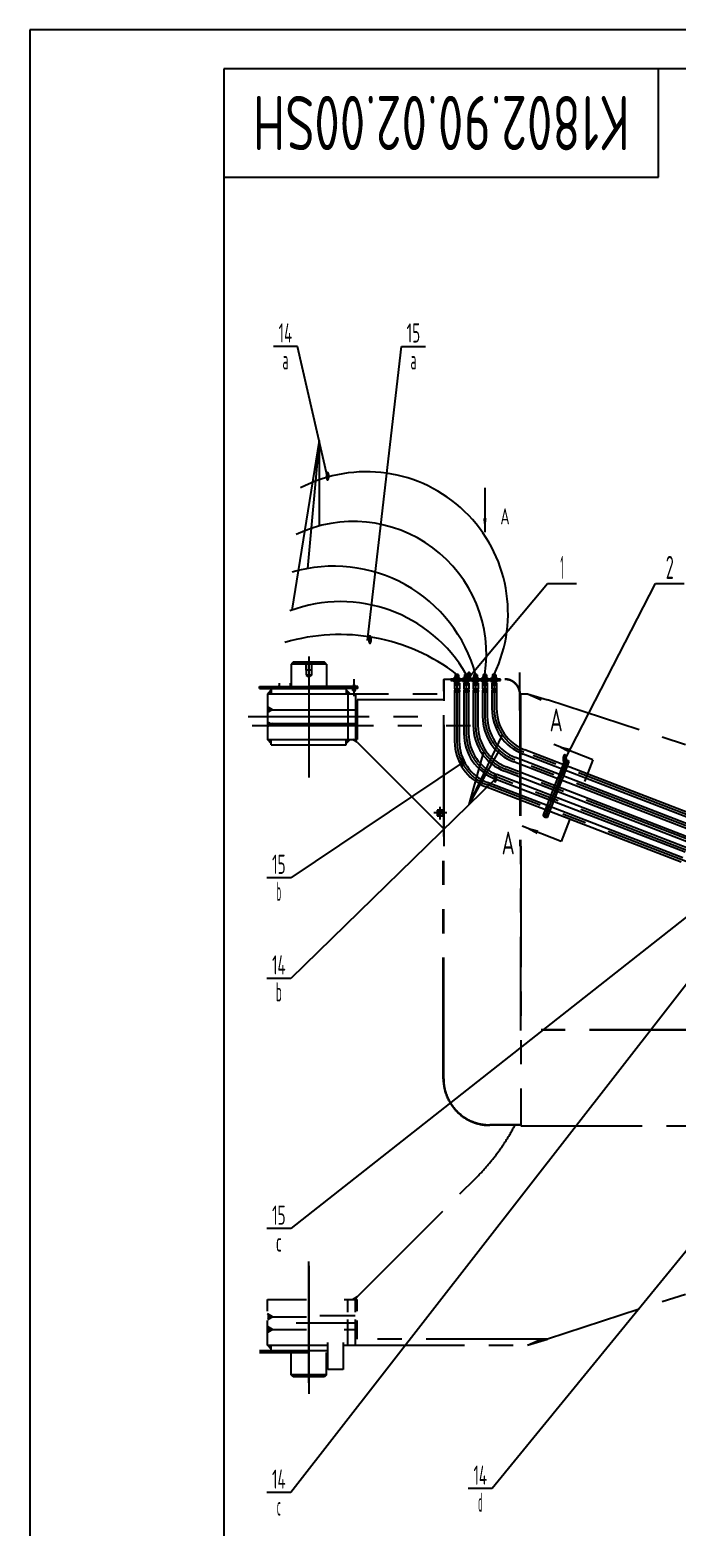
# Model space of a CAD drawing. Header units: millimetres. Extents: x 97 to 21097, y 66 to 14916.
# Drawn here: x 97 to 4265, y 5263 to 14916 of the extents above; entities that cross this region are included whole.
import ezdxf
from ezdxf.enums import TextEntityAlignment as Align

# ---------------------------------------------------------------- set-up
doc = ezdxf.new("R2010")
doc.units = ezdxf.units.MM
doc.header["$LTSCALE"] = 500
doc.header["$MEASUREMENT"] = 0
for name, pattern in [('F', [0.75, 0.5, -0.25]), ('G', [2, 1.25, -0.25, 0.25, -0.25]), ('K', [2.5, 1.25, -0.25, 0.25, -0.25, 0.25, -0.25])]:
    doc.linetypes.add(name, pattern=pattern)
for name, color, linetype in [('01', 7, 'Continuous'), ('02', 1, 'Continuous'), ('04', 2, 'F'), ('05', 4, 'G'), ('07', 6, 'K'), ('11', 3, 'Continuous')]:
    doc.layers.add(name, color=color, linetype=linetype)
doc.styles.get("Standard").update_dxf_attribs({"font": 'isocp', "width": 0.707, "bigfont": 'intecad.shx'})

# ---------------------------------------------------------------- blocks, each defined once
blk = doc.blocks.new('WRE')
at = {"layer": '01'}
for p, q in [((1858.9, 817.9), (1854.3, 809.9)), ((1854.3, 809.9), (1858.9, 801.9)), ((1863.1, 817.9), (1858.9, 817.9)), ((1858.9, 801.9), (1863.1, 801.9)), ((1863.1, 817.9), (1867.2, 817.9)), ((1867.2, 801.9), (1863.1, 801.9)), ((1867.2, 817.9), (1871.9, 809.9)), ((1871.9, 809.9), (1867.2, 801.9))]:
    blk.add_line(p, q, dxfattribs=at)
blk = doc.blocks.new('*U112')
at = {"layer": '01'}
for p, q in [((-6.4, 0), (-6.4, 8.8)), ((-6.4, 8.8), (0, 8.8)), ((0, 5), (-6.4, 5)), ((-6.4, 0), (-6.4, -8.8)), ((0, 8.8), (0, 0)), ((0, 5), (30, 5)), ((0, -8.8), (0, 0)), ((4.5, 5), (4.5, 0)), ((4.5, -5), (4.5, 0)), ((30, 5), (30, 0)), ((30, -5), (30, 0)), ((0, -5), (-6.4, -5)), ((-6.4, -8.8), (0, -8.8)), ((0, -5), (30, -5))]:
    blk.add_line(p, q, dxfattribs=at)
at = {"layer": '02'}
for p, q in [((30, 4), (4.5, 4)), ((30, -4), (4.5, -4))]:
    blk.add_line(p, q, dxfattribs=at)
at = {"layer": '05'}
blk.add_line((-9.5, 0), (33.5, 0), dxfattribs=at)
blk = doc.blocks.new('*U111')
at = {"layer": '01'}
for p, q in [((-8.4, 0), (-8.4, 8.9)), ((-8.4, 8.9), (0, 8.9)), ((-8.4, 5), (0, 5)), ((0, 8.9), (0, 0)), ((0, -8.9), (0, 0)), ((-8.4, 0), (-8.4, -8.9)), ((-8.4, -5), (0, -5)), ((-8.4, -8.9), (0, -8.9))]:
    blk.add_line(p, q, dxfattribs=at)
at = {"layer": '05'}
blk.add_line((-9.5, 0), (1.1, 0), dxfattribs=at)
blk = doc.blocks.new('*U110')
at = {"layer": '01'}
for p, q in [((-7.7, 2.6), (-7.7, 0)), ((0, 2.6), (-7.7, 2.6)), ((-7.7, 0), (0, 0)), ((0, 0), (-1.5, 2.6)), ((0, 2.6), (1.5, 0)), ((0, 2.6), (7.7, 2.6)), ((7.7, 0), (0, 0)), ((7.7, 2.6), (7.7, 0))]:
    blk.add_line(p, q, dxfattribs=at)
at = {"layer": '05'}
blk.add_line((0, 4.7), (0, -2.1), dxfattribs=at)
blk = doc.blocks.new('*U129', base_point=(251.96, 168.31))
at = {"layer": '01'}
for p, q in [((251.96, 168.31), (251.96, 182.31)), ((195.96, 168.31), (251.96, 168.31))]:
    blk.add_line(p, q, dxfattribs=at)
blk = doc.blocks.new('*U130')
at = {"layer": '01'}
for points in [[(415, 292), (25, 292)], [(25, 292), (25, 5)]]:
    blk.add_lwpolyline(points, dxfattribs=at)
at = {"layer": '02'}
for points in [[(420, 297), (0, 297)], [(0, 297), (0, 0)]]:
    blk.add_lwpolyline(points, dxfattribs=at)

msp = doc.modelspace()

# ---------------------------------------------------------------- hatches: boundary and pattern name
at = {"layer": '07', "linetype": 'K', "ltscale": 1.25}
for points in [[(1651.7, 10660), (1651.7, 10635), (1626.2, 10635)], [(1705.2, 10681.5), (1699.1, 10681.5), (1705.2, 10692.1)], [(2134.7, 10660), (2160.2, 10635), (2134.7, 10635)], [(3303.2, 10635), (3391.2, 10595.5), (3430.2, 10595.5)], [(1659.1, 10443), (1626.2, 10443), (1626.2, 10462)], [(1626.2, 10443), (1659.1, 10443), (1626.2, 10424)], [(1651.7, 10316), (1626.2, 10341), (1651.7, 10341)], [(2134.7, 10316), (2153.2, 10334.2), (2153.2, 10341), (2134.7, 10341)], [(2160.2, 10341), (2153.2, 10341), (2153.2, 10334.2)], [(2176.1, 10341), (2204.2, 10322.8), (2204.2, 10341)], [(2762.2, 9886), (2762.2, 9889), (2759.2, 9886)], [(2762.2, 9848), (2762.2, 9845), (2759.2, 9848)], [(2176.1, 6729), (2204.2, 6747.2), (2204.2, 6729)], [(3303.2, 6435), (3391.2, 6474.5), (3430.2, 6474.5)], [(1651.7, 6410), (1651.7, 6435), (1626.2, 6435)]]:
    msp.add_hatch(color=6, dxfattribs=at).paths.add_polyline_path(points)
h = msp.add_hatch(color=6, dxfattribs=at)
h.paths.add_polyline_path([(1626.2, 10533), (1626.2, 10514), (1659.1, 10533), (1659.1, 10533)])
h.paths.add_polyline_path([(1626.2, 10552), (1626.2, 10533), (1659.1, 10533)])
h = msp.add_hatch(color=6, dxfattribs=at)
h.paths.add_polyline_path([(1626.2, 6618.1), (1626.2, 6599), (1659.1, 6618), (1659.1, 6618.1)])
h.paths.add_polyline_path([(1626.2, 6637.1), (1626.2, 6618.1), (1659.1, 6618.1)])
h = msp.add_hatch(color=6, dxfattribs=at)
h.paths.add_polyline_path([(1626.2, 6537), (1626.2, 6556.1), (1659.1, 6537), (1659.1, 6537)])
h.paths.add_polyline_path([(1626.2, 6518), (1626.2, 6537), (1659.1, 6537)])

# ---------------------------------------------------------------- linework, layer by layer
at = {"layer": '01', "ltscale": 1.25}
for p, q in [((3127.7, 10730.5), (2807.7, 10730.5)), ((2807.7, 10730.5), (2807.7, 10720.5)), ((2807.7, 10720.5), (3127.7, 10720.5)), ((2865, 10740.5), (2830.4, 10740.5)), ((2830.4, 10730.5), (2830.4, 10740.5)), ((2865, 10730.5), (2830.4, 10730.5)), ((2865, 10720.5), (2830.4, 10720.5)), ((2865, 10720.5), (2830.4, 10720.5)), ((2830.4, 10710.5), (2830.4, 10720.5)), ((2837.7, 10755.5), (2836.7, 10754.5)), ((2836.7, 10754.5), (2836.7, 10746.5)), ((2836.7, 10746.5), (2837.7, 10745.5)), ((2837.7, 10725.5), (2836.7, 10724.5)), ((2836.7, 10724.5), (2836.7, 10720.5)), ((2837.7, 10758.5), (2839.2, 10760.5)), ((2857.7, 10758.5), (2837.7, 10758.5)), ((2857.7, 10755.5), (2837.7, 10755.5)), ((2857.7, 10745.5), (2837.7, 10745.5)), ((2857.7, 10725.5), (2837.7, 10725.5)), ((2839, 10730.5), (2839, 10740.5)), ((2839, 10710.5), (2839, 10720.5)), ((2856.2, 10760.5), (2839.2, 10760.5)), ((2857.7, 10758.5), (2856.2, 10760.5)), ((2856.4, 10730.5), (2856.4, 10740.5)), ((2856.4, 10710.5), (2856.4, 10720.5)), ((2857.7, 10755.5), (2858.7, 10754.5)), ((2858.7, 10746.5), (2857.7, 10745.5)), ((2857.7, 10725.5), (2858.7, 10724.5)), ((2858.7, 10754.5), (2858.7, 10746.5)), ((2858.7, 10724.5), (2858.7, 10720.5)), ((2865, 10730.5), (2865, 10740.5)), ((2865, 10710.5), (2865, 10720.5)), ((2925, 10740.5), (2890.4, 10740.5)), ((2890.4, 10730.5), (2890.4, 10740.5)), ((2925, 10730.5), (2890.4, 10730.5)), ((2925, 10720.5), (2890.4, 10720.5)), ((2925, 10720.5), (2890.4, 10720.5)), ((2890.4, 10710.5), (2890.4, 10720.5)), ((2897.7, 10755.5), (2896.7, 10754.5)), ((2896.7, 10754.5), (2896.7, 10746.5)), ((2896.7, 10746.5), (2897.7, 10745.5)), ((2897.7, 10725.5), (2896.7, 10724.5)), ((2896.7, 10724.5), (2896.7, 10720.5)), ((2897.7, 10758.5), (2899.2, 10760.5)), ((2917.7, 10758.5), (2897.7, 10758.5)), ((2917.7, 10755.5), (2897.7, 10755.5)), ((2917.7, 10745.5), (2897.7, 10745.5)), ((2917.7, 10725.5), (2897.7, 10725.5)), ((2899, 10730.5), (2899, 10740.5)), ((2899, 10710.5), (2899, 10720.5)), ((2916.2, 10760.5), (2899.2, 10760.5)), ((2917.7, 10758.5), (2916.2, 10760.5)), ((2916.4, 10730.5), (2916.4, 10740.5)), ((2916.4, 10710.5), (2916.4, 10720.5)), ((2917.7, 10755.5), (2918.7, 10754.5)), ((2918.7, 10746.5), (2917.7, 10745.5)), ((2917.7, 10725.5), (2918.7, 10724.5)), ((2918.7, 10754.5), (2918.7, 10746.5)), ((2918.7, 10724.5), (2918.7, 10720.5)), ((2925, 10730.5), (2925, 10740.5)), ((2925, 10710.5), (2925, 10720.5)), ((2985, 10740.5), (2950.4, 10740.5)), ((2950.4, 10730.5), (2950.4, 10740.5)), ((2985, 10730.5), (2950.4, 10730.5)), ((2985, 10720.5), (2950.4, 10720.5)), ((2985, 10720.5), (2950.4, 10720.5)), ((2950.4, 10710.5), (2950.4, 10720.5)), ((2957.7, 10755.5), (2956.7, 10754.5)), ((2956.7, 10754.5), (2956.7, 10746.5)), ((2956.7, 10746.5), (2957.7, 10745.5)), ((2957.7, 10725.5), (2956.7, 10724.5)), ((2956.7, 10724.5), (2956.7, 10720.5)), ((2957.7, 10758.5), (2959.2, 10760.5)), ((2977.7, 10758.5), (2957.7, 10758.5)), ((2977.7, 10755.5), (2957.7, 10755.5)), ((2977.7, 10745.5), (2957.7, 10745.5)), ((2977.7, 10725.5), (2957.7, 10725.5)), ((2959, 10730.5), (2959, 10740.5)), ((2959, 10710.5), (2959, 10720.5)), ((2976.2, 10760.5), (2959.2, 10760.5)), ((2977.7, 10758.5), (2976.2, 10760.5)), ((2976.4, 10730.5), (2976.4, 10740.5)), ((2976.4, 10710.5), (2976.4, 10720.5)), ((2977.7, 10755.5), (2978.7, 10754.5)), ((2978.7, 10746.5), (2977.7, 10745.5)), ((2977.7, 10725.5), (2978.7, 10724.5)), ((2978.7, 10754.5), (2978.7, 10746.5)), ((2978.7, 10724.5), (2978.7, 10720.5)), ((2985, 10730.5), (2985, 10740.5)), ((2985, 10710.5), (2985, 10720.5)), ((3045, 10740.5), (3010.4, 10740.5)), ((3010.4, 10730.5), (3010.4, 10740.5)), ((3045, 10730.5), (3010.4, 10730.5)), ((3045, 10720.5), (3010.4, 10720.5)), ((3045, 10720.5), (3010.4, 10720.5)), ((3010.4, 10710.5), (3010.4, 10720.5)), ((3017.7, 10755.5), (3016.7, 10754.5)), ((3016.7, 10754.5), (3016.7, 10746.5)), ((3016.7, 10746.5), (3017.7, 10745.5)), ((3017.7, 10725.5), (3016.7, 10724.5)), ((3016.7, 10724.5), (3016.7, 10720.5)), ((3017.7, 10758.5), (3019.2, 10760.5)), ((3037.7, 10758.5), (3017.7, 10758.5)), ((3037.7, 10755.5), (3017.7, 10755.5)), ((3037.7, 10745.5), (3017.7, 10745.5)), ((3037.7, 10725.5), (3017.7, 10725.5)), ((3019, 10730.5), (3019, 10740.5)), ((3019, 10710.5), (3019, 10720.5)), ((3036.2, 10760.5), (3019.2, 10760.5)), ((3037.7, 10758.5), (3036.2, 10760.5)), ((3036.4, 10730.5), (3036.4, 10740.5)), ((3036.4, 10710.5), (3036.4, 10720.5)), ((3037.7, 10755.5), (3038.7, 10754.5)), ((3038.7, 10746.5), (3037.7, 10745.5)), ((3037.7, 10725.5), (3038.7, 10724.5)), ((3038.7, 10754.5), (3038.7, 10746.5)), ((3038.7, 10724.5), (3038.7, 10720.5)), ((3045, 10730.5), (3045, 10740.5)), ((3045, 10710.5), (3045, 10720.5)), ((3067.7, 10720.5), (3067.7, 10730.5)), ((3070.4, 10730.5), (3070.4, 10740.5)), ((3105, 10740.5), (3070.4, 10740.5)), ((3105, 10730.5), (3070.4, 10730.5)), ((3070.4, 10710.5), (3070.4, 10720.5)), ((3105, 10720.5), (3070.4, 10720.5)), ((3105, 10720.5), (3070.4, 10720.5)), ((3077.7, 10755.5), (3076.7, 10754.5)), ((3076.7, 10754.5), (3076.7, 10746.5)), ((3076.7, 10746.5), (3077.7, 10745.5)), ((3077.7, 10725.5), (3076.7, 10724.5)), ((3076.7, 10724.5), (3076.7, 10720.5)), ((3077.7, 10758.5), (3079.2, 10760.5)), ((3097.7, 10758.5), (3077.7, 10758.5)), ((3097.7, 10755.5), (3077.7, 10755.5)), ((3097.7, 10745.5), (3077.7, 10745.5)), ((3097.7, 10725.5), (3077.7, 10725.5)), ((3079, 10730.5), (3079, 10740.5)), ((3079, 10710.5), (3079, 10720.5)), ((3096.2, 10760.5), (3079.2, 10760.5)), ((3097.7, 10758.5), (3096.2, 10760.5)), ((3096.4, 10730.5), (3096.4, 10740.5)), ((3096.4, 10710.5), (3096.4, 10720.5)), ((3097.7, 10755.5), (3098.7, 10754.5)), ((3098.7, 10746.5), (3097.7, 10745.5)), ((3097.7, 10725.5), (3098.7, 10724.5)), ((3098.7, 10754.5), (3098.7, 10746.5)), ((3098.7, 10724.5), (3098.7, 10720.5)), ((3105, 10730.5), (3105, 10740.5)), ((3105, 10710.5), (3105, 10720.5)), ((3127.7, 10720.5), (3127.7, 10730.5)), ((2865, 10710.5), (2830.4, 10710.5)), ((2832.1, 10703.3), (2832.1, 10668.3)), ((2832.1, 10703.3), (2863.3, 10703.3)), ((2832.1, 10658.3), (2832.1, 10648.3)), ((2832.7, 10648.3), (2832.7, 10329.4)), ((2833.9, 10668.3), (2833.9, 10658.3)), ((2836.7, 10710.5), (2836.7, 10696.5)), ((2836.7, 10696.5), (2837.7, 10695.5)), ((2857.7, 10695.5), (2837.7, 10695.5)), ((2857.7, 10692.5), (2837.7, 10692.5)), ((2837.7, 10692.5), (2839.2, 10690.5)), ((2856.2, 10690.5), (2839.2, 10690.5)), ((2839.9, 10658.3), (2839.9, 10648.3)), ((2855.5, 10658.3), (2855.5, 10648.3)), ((2857.7, 10692.5), (2856.2, 10690.5)), ((2858.7, 10696.5), (2857.7, 10695.5)), ((2858.7, 10710.5), (2858.7, 10696.5)), ((2861.5, 10668.3), (2861.5, 10658.3)), ((2862.7, 10648.3), (2862.7, 10329.4)), ((2863.3, 10703.3), (2863.3, 10668.3)), ((2863.3, 10658.3), (2863.3, 10648.3)), ((2925, 10710.5), (2890.4, 10710.5)), ((2892.1, 10703.3), (2892.1, 10668.3)), ((2892.1, 10703.3), (2923.3, 10703.3)), ((2892.1, 10658.3), (2892.1, 10648.3)), ((2892.7, 10648.3), (2892.7, 10379.8)), ((2893.9, 10668.3), (2893.9, 10658.3)), ((2896.7, 10710.5), (2896.7, 10696.5)), ((2896.7, 10696.5), (2897.7, 10695.5)), ((2917.7, 10695.5), (2897.7, 10695.5)), ((2917.7, 10692.5), (2897.7, 10692.5)), ((2897.7, 10692.5), (2899.2, 10690.5)), ((2916.2, 10690.5), (2899.2, 10690.5)), ((2899.9, 10658.3), (2899.9, 10648.3)), ((2915.5, 10658.3), (2915.5, 10648.3)), ((2917.7, 10692.5), (2916.2, 10690.5)), ((2918.7, 10696.5), (2917.7, 10695.5)), ((2918.7, 10710.5), (2918.7, 10696.5)), ((2921.5, 10668.3), (2921.5, 10658.3)), ((2922.7, 10648.3), (2922.7, 10379.8)), ((2923.3, 10703.3), (2923.3, 10668.3)), ((2923.3, 10658.3), (2923.3, 10648.3)), ((2985, 10710.5), (2950.4, 10710.5)), ((2952.1, 10703.3), (2952.1, 10668.3)), ((2952.1, 10703.3), (2983.3, 10703.3)), ((2952.1, 10658.3), (2952.1, 10648.3)), ((2952.7, 10648.3), (2952.7, 10430.2)), ((2953.9, 10668.3), (2953.9, 10658.3)), ((2956.7, 10710.5), (2956.7, 10696.5)), ((2956.7, 10696.5), (2957.7, 10695.5)), ((2977.7, 10695.5), (2957.7, 10695.5)), ((2977.7, 10692.5), (2957.7, 10692.5)), ((2957.7, 10692.5), (2959.2, 10690.5)), ((2976.2, 10690.5), (2959.2, 10690.5)), ((2959.9, 10658.3), (2959.9, 10648.3)), ((2975.5, 10658.3), (2975.5, 10648.3)), ((2977.7, 10692.5), (2976.2, 10690.5)), ((2978.7, 10696.5), (2977.7, 10695.5)), ((2978.7, 10710.5), (2978.7, 10696.5)), ((2981.5, 10668.3), (2981.5, 10658.3)), ((2982.7, 10648.3), (2982.7, 10430.2)), ((2983.3, 10703.3), (2983.3, 10668.3)), ((2983.3, 10658.3), (2983.3, 10648.3)), ((3045, 10710.5), (3010.4, 10710.5)), ((3012.1, 10703.3), (3012.1, 10668.3)), ((3012.1, 10703.3), (3043.3, 10703.3)), ((3012.1, 10658.3), (3012.1, 10648.3)), ((3012.7, 10648.3), (3012.7, 10489.7)), ((3013.9, 10668.3), (3013.9, 10658.3)), ((3016.7, 10710.5), (3016.7, 10696.5)), ((3016.7, 10696.5), (3017.7, 10695.5)), ((3037.7, 10695.5), (3017.7, 10695.5)), ((3037.7, 10692.5), (3017.7, 10692.5)), ((3017.7, 10692.5), (3019.2, 10690.5)), ((3036.2, 10690.5), (3019.2, 10690.5)), ((3019.9, 10658.3), (3019.9, 10648.3)), ((3035.5, 10658.3), (3035.5, 10648.3)), ((3037.7, 10692.5), (3036.2, 10690.5)), ((3038.7, 10696.5), (3037.7, 10695.5)), ((3038.7, 10710.5), (3038.7, 10696.5)), ((3041.5, 10668.3), (3041.5, 10658.3)), ((3042.7, 10648.3), (3042.7, 10489.7)), ((3043.3, 10703.3), (3043.3, 10668.3)), ((3043.3, 10658.3), (3043.3, 10648.3)), ((3105, 10710.5), (3070.4, 10710.5)), ((3072.1, 10703.3), (3103.3, 10703.3)), ((3072.1, 10703.3), (3072.1, 10668.3)), ((3072.1, 10658.3), (3072.1, 10648.3)), ((3072.7, 10648.3), (3072.7, 10540.1)), ((3073.9, 10668.3), (3073.9, 10658.3)), ((3076.7, 10710.5), (3076.7, 10696.5)), ((3076.7, 10696.5), (3077.7, 10695.5)), ((3097.7, 10695.5), (3077.7, 10695.5)), ((3077.7, 10692.5), (3079.2, 10690.5)), ((3097.7, 10692.5), (3077.7, 10692.5)), ((3096.2, 10690.5), (3079.2, 10690.5)), ((3079.9, 10658.3), (3079.9, 10648.3)), ((3095.5, 10658.3), (3095.5, 10648.3)), ((3097.7, 10692.5), (3096.2, 10690.5)), ((3098.7, 10696.5), (3097.7, 10695.5)), ((3098.7, 10710.5), (3098.7, 10696.5)), ((3101.5, 10668.3), (3101.5, 10658.3)), ((3102.7, 10648.3), (3102.7, 10540.1)), ((3103.3, 10703.3), (3103.3, 10668.3)), ((3103.3, 10658.3), (3103.3, 10648.3)), ((4394.2, 9813.4), (3274.1, 10246.3)), ((4405, 9841.4), (3285, 10274.3)), ((4341.7, 9677.4), (3154.1, 10136.4)), ((4352.5, 9705.4), (3165, 10164.4)), ((4369.5, 9749.4), (3214.1, 10195.9)), ((4380.3, 9777.4), (3225, 10223.9)), ((3559.4, 10212.5), (3416.6, 9843.3)), ((3724.1, 10209.1), (3669.4, 10069.4)), ((4303, 9577.4), (3045, 10063.6)), ((4316.9, 9613.4), (3094.1, 10086)), ((4327.7, 9641.4), (3105, 10114)), ((4292.2, 9549.4), (3034.1, 10035.6)), ((3572.9, 9823.2), (3518.2, 9683.5))]:
    msp.add_line(p, q, dxfattribs=at)
at = {"layer": '01', "color": 7, "linetype": 'Continuous', "ltscale": 1.25}
for p, q in [((2835.7, 10730.5), (2835.7, 10720.5)), ((2837.7, 10758.5), (2837.7, 10755.5)), ((2837.7, 10745.5), (2837.7, 10740.5)), ((2837.7, 10730.5), (2837.7, 10725.5)), ((2857.7, 10758.5), (2857.7, 10755.5)), ((2857.7, 10745.5), (2857.7, 10740.5)), ((2857.7, 10730.5), (2857.7, 10725.5)), ((2859.7, 10730.5), (2859.7, 10720.5)), ((2895.7, 10730.5), (2895.7, 10720.5)), ((2897.7, 10758.5), (2897.7, 10755.5)), ((2897.7, 10745.5), (2897.7, 10740.5)), ((2897.7, 10730.5), (2897.7, 10725.5)), ((2917.7, 10758.5), (2917.7, 10755.5)), ((2917.7, 10745.5), (2917.7, 10740.5)), ((2917.7, 10730.5), (2917.7, 10725.5)), ((2919.7, 10730.5), (2919.7, 10720.5)), ((2955.7, 10730.5), (2955.7, 10720.5)), ((2957.7, 10758.5), (2957.7, 10755.5)), ((2957.7, 10745.5), (2957.7, 10740.5)), ((2957.7, 10730.5), (2957.7, 10725.5)), ((2977.7, 10758.5), (2977.7, 10755.5)), ((2977.7, 10745.5), (2977.7, 10740.5)), ((2977.7, 10730.5), (2977.7, 10725.5)), ((2979.7, 10730.5), (2979.7, 10720.5)), ((3015.7, 10730.5), (3015.7, 10720.5)), ((3017.7, 10758.5), (3017.7, 10755.5)), ((3017.7, 10745.5), (3017.7, 10740.5)), ((3017.7, 10730.5), (3017.7, 10725.5)), ((3037.7, 10758.5), (3037.7, 10755.5)), ((3037.7, 10745.5), (3037.7, 10740.5)), ((3037.7, 10730.5), (3037.7, 10725.5)), ((3039.7, 10730.5), (3039.7, 10720.5)), ((3075.7, 10730.5), (3075.7, 10720.5)), ((3077.7, 10758.5), (3077.7, 10755.5)), ((3077.7, 10745.5), (3077.7, 10740.5)), ((3077.7, 10730.5), (3077.7, 10725.5)), ((3097.7, 10758.5), (3097.7, 10755.5)), ((3097.7, 10745.5), (3097.7, 10740.5)), ((3097.7, 10730.5), (3097.7, 10725.5)), ((3099.7, 10730.5), (3099.7, 10720.5)), ((2832.1, 10668.3), (2863.3, 10668.3)), ((2832.1, 10658.3), (2863.3, 10658.3)), ((2832.1, 10648.3), (2863.3, 10648.3)), ((2837.7, 10695.5), (2837.7, 10692.5)), ((2857.7, 10695.5), (2857.7, 10692.5)), ((2892.1, 10668.3), (2923.3, 10668.3)), ((2892.1, 10658.3), (2923.3, 10658.3)), ((2892.1, 10648.3), (2923.3, 10648.3)), ((2897.7, 10695.5), (2897.7, 10692.5)), ((2917.7, 10695.5), (2917.7, 10692.5)), ((2952.1, 10668.3), (2983.3, 10668.3)), ((2952.1, 10658.3), (2983.3, 10658.3)), ((2952.1, 10648.3), (2983.3, 10648.3)), ((2957.7, 10695.5), (2957.7, 10692.5)), ((2977.7, 10695.5), (2977.7, 10692.5)), ((3012.1, 10668.3), (3043.3, 10668.3)), ((3012.1, 10658.3), (3043.3, 10658.3)), ((3012.1, 10648.3), (3043.3, 10648.3)), ((3017.7, 10695.5), (3017.7, 10692.5)), ((3037.7, 10695.5), (3037.7, 10692.5)), ((3072.1, 10668.3), (3103.3, 10668.3)), ((3072.1, 10658.3), (3103.3, 10658.3)), ((3072.1, 10648.3), (3103.3, 10648.3)), ((3077.7, 10695.5), (3077.7, 10692.5)), ((3097.7, 10695.5), (3097.7, 10692.5)), ((3542, 10209.1), (3494.4, 10086)), ((3536.6, 10195.1), (3516, 10141.9)), ((3522.4, 10075.2), (3569.9, 10198.3)), ((3564.5, 10184.3), (3536.6, 10195.1)), ((3569.9, 10198.3), (3542, 10209.1)), ((3544, 10192.2), (3549.4, 10206.2)), ((3544, 10131.1), (3564.5, 10184.3)), ((3557.1, 10187.2), (3562.5, 10201.2)), ((3402.4, 9848.1), (3498.7, 10097.2)), ((3430.4, 9837.3), (3526.7, 10086.4)), ((3402.4, 9848.1), (3430.4, 9837.3)), ((3428.4, 9915.3), (3407.9, 9862.1)), ((3407.9, 9862.1), (3435.8, 9851.3)), ((3409.9, 9845.2), (3415.3, 9859.2)), ((3423, 9840.2), (3428.4, 9854.2)), ((3435.8, 9851.3), (3456.4, 9904.5))]:
    msp.add_line(p, q, dxfattribs=at)
at = {"layer": '01', "ltscale": 1.25}
for centre, radius, start, end in [((2263.8, 11153.9), 913, 334.47896, 117.64837), ((2180.4, 10889.3), 857.1, 351.36158, 115.41002), ((2054.9, 10512.6), 945.9, 15.19561, 106.48772), ((2098.8, 10297.2), 932.2, 29.80453, 110.5586), ((2092.6, 9778.5), 1238.8, 52.44498, 106.57113), ((3387.7, 10540.1), 315, 180, 248.86832), ((3387.7, 10540.1), 285, 180, 248.86832), ((3267.7, 10430.2), 315, 180, 248.86832), ((3267.7, 10430.2), 285, 180, 248.86832), ((3327.7, 10489.7), 315, 180, 248.86832), ((3327.7, 10489.7), 285, 180, 248.86832), ((3147.7, 10329.4), 315, 180, 248.86832), ((3147.7, 10329.4), 285, 180, 248.86832), ((3207.7, 10379.8), 315, 180, 248.86832), ((3207.7, 10379.8), 285, 180, 248.86832)]:
    msp.add_arc(centre, radius, start, end, dxfattribs=at)
at = {"layer": '02', "ltscale": 1.25}
for p, q in [((1820, 12875.4), (1665, 12875.4)), ((2014.2, 12032), (1820, 12875.4)), ((2272.1, 10978.6), (2489.8, 12875.4)), ((2489.8, 12875.4), (2644.8, 12875.4)), ((1959.6, 12269), (1784.6, 11174.8)), ((1959.6, 12269), (1883.8, 11442.9)), ((1959.6, 12269), (1959.2, 11717.3)), ((3027.7, 11962.6), (3027.7, 11677.6)), ((2925, 10740.5), (3431.3, 11346.3)), ((3431.3, 11346.3), (3617.3, 11346.3)), ((3542, 10209.1), (4125.9, 11346.3)), ((4125.9, 11346.3), (4311.9, 11346.3)), ((2837.7, 10755.5), (2837.7, 10745.5)), ((2857.7, 10755.5), (2857.7, 10745.5)), ((2897.7, 10755.5), (2897.7, 10745.5)), ((2917.7, 10755.5), (2917.7, 10745.5)), ((2957.7, 10755.5), (2957.7, 10745.5)), ((2977.7, 10755.5), (2977.7, 10745.5)), ((3017.7, 10755.5), (3017.7, 10745.5)), ((3037.7, 10755.5), (3037.7, 10745.5)), ((3077.7, 10755.5), (3077.7, 10745.5)), ((3097.7, 10755.5), (3097.7, 10745.5)), ((2837.7, 10695.5), (2837.7, 10710.5)), ((2857.7, 10695.5), (2857.7, 10710.5)), ((2897.7, 10695.5), (2897.7, 10710.5)), ((2917.7, 10695.5), (2917.7, 10710.5)), ((2957.7, 10695.5), (2957.7, 10710.5)), ((2977.7, 10695.5), (2977.7, 10710.5)), ((3017.7, 10695.5), (3017.7, 10710.5)), ((3037.7, 10695.5), (3037.7, 10710.5)), ((3077.7, 10695.5), (3077.7, 10710.5)), ((3097.7, 10695.5), (3097.7, 10710.5)), ((2926.7, 9922.5), (3140.3, 10370.5)), ((2926.7, 9922.5), (3122.5, 10270.9)), ((2926.7, 9922.5), (3020.3, 10260.6)), ((3724.1, 10209.1), (3472.7, 10307.6)), ((2882.2, 10189.7), (1777.7, 9449.2)), ((3094.1, 10086), (1777.7, 8800.4)), ((3518.2, 9683.5), (3266.8, 9782)), ((4935.3, 9546.7), (1777.7, 5484.9)), ((1777.7, 9449.2), (1622.7, 9449.2)), ((4628.1, 9435.6), (1777.7, 7186.9)), ((6041, 9151.4), (3075.3, 5510.2)), ((1777.7, 8800.4), (1622.7, 8800.4)), ((1777.7, 7186.9), (1622.7, 7186.9)), ((3075.3, 5510.2), (2920.3, 5510.2)), ((1777.7, 5484.9), (1622.7, 5484.9))]:
    msp.add_line(p, q, dxfattribs=at)
at = {"layer": '02', "color": 1, "linetype": 'Continuous', "ltscale": 1.25}
for p, q in [((2837.7, 10725.5), (2837.7, 10720.5)), ((2857.7, 10725.5), (2857.7, 10720.5)), ((2897.7, 10725.5), (2897.7, 10720.5)), ((2917.7, 10725.5), (2917.7, 10720.5)), ((2957.7, 10725.5), (2957.7, 10720.5)), ((2977.7, 10725.5), (2977.7, 10720.5)), ((3017.7, 10725.5), (3017.7, 10720.5)), ((3037.7, 10725.5), (3037.7, 10720.5)), ((3077.7, 10725.5), (3077.7, 10720.5)), ((3097.7, 10725.5), (3097.7, 10720.5))]:
    msp.add_line(p, q, dxfattribs=at)
at = {"layer": '02', "ltscale": 1.25}
for points in [[(3027.7, 11767.6, 22.5, 0, 0), (3027.7, 11677.6, 0, 0, 0)], [(3472.7, 10307.6, 0, 27, 0), (3573.3, 10268.2, 0, 0, 0)], [(3266.8, 9782, 0, 27, 0), (3367.3, 9742.6, 0, 0, 0)]]:
    msp.add_lwpolyline(points, format="xyseb", dxfattribs=at)
at = {"layer": '05', "color": 4, "linetype": 'G', "ltscale": 1.25}
for p, q in [((2847.7, 10760.5), (2847.7, 10329.4)), ((2907.7, 10760.5), (2907.7, 10379.8)), ((2967.7, 10760.5), (2967.7, 10430.2)), ((3027.7, 10760.5), (3027.7, 10489.7)), ((3087.7, 10760.5), (3087.7, 10540.1)), ((5524.5, 9392.6), (3279.6, 10260.3)), ((5575.5, 9216.6), (3159.6, 10150.4)), ((5511.7, 9324), (3219.6, 10209.9)), ((3412.9, 9833.7), (3556, 10203.7)), ((5715.6, 9015.3), (3039.6, 10049.6)), ((5540.4, 9156.6), (3099.6, 10100))]:
    msp.add_line(p, q, dxfattribs=at)
for centre in [(3387.7, 10540.1), (3267.7, 10430.2), (3327.7, 10489.7), (3147.7, 10329.4), (3207.7, 10379.8)]:
    msp.add_arc(centre, 300, 180, 248.86832, dxfattribs=at)
at = {"layer": '07', "color": 6, "linetype": 'K', "ltscale": 1.25}
for p, q in [((1792.7, 10839.3), (1779.7, 10826.3)), ((1779.7, 10826.3), (1779.7, 10681.5)), ((2006.7, 10826.3), (1779.7, 10826.3)), ((1993.7, 10839.3), (1792.7, 10839.3)), ((1875.2, 10839.3), (1875.2, 10788.3)), ((1876, 10839.3), (1876, 10755.3)), ((1893.2, 10876.7), (1893.2, 10017.2)), ((1910.5, 10839.3), (1910.5, 10755.3)), ((1911.2, 10839.3), (1911.2, 10788.3)), ((2006.7, 10826.3), (1993.7, 10839.3)), ((2006.7, 10826.3), (2006.7, 10681.5)), ((1911.2, 10788.3), (1875.2, 10788.3)), ((1910.5, 10755.3), (1876, 10755.3)), ((1876, 10755.3), (1893.2, 10745.4)), ((1910.5, 10755.3), (1893.2, 10745.4)), ((2185.2, 10619.8), (2185.2, 10728.8)), ((2762.2, 10727.5), (2765.2, 10730.5)), ((2762.2, 8152.8), (2762.2, 10727.5)), ((2800.7, 10727.5), (2762.2, 10727.5)), ((2765.2, 9653), (2765.2, 10730.5)), ((2765.2, 10730.5), (2990.6, 10730.5)), ((3249.7, 10771.7), (3249.7, 10528.7)), ((1576.2, 10681.5), (1893.2, 10681.5)), ((1576.2, 10668.5), (1576.2, 10681.5)), ((1576.2, 10680), (1893.2, 10680)), ((1576.2, 10678.5), (1893.2, 10678.5)), ((1576.2, 10675.5), (1893.2, 10675.5)), ((1576.2, 10668.5), (1893.2, 10668.5)), ((1651.7, 10660), (1626.2, 10635)), ((1626.2, 10635), (2762.2, 10635)), ((1626.2, 10635), (1626.2, 10341)), ((1651.7, 10668.5), (2134.7, 10668.5)), ((1651.7, 10668.5), (1651.7, 10635)), ((1705.2, 10692.1), (1699.1, 10681.5)), ((1705.2, 10681.5), (1705.2, 10704.2)), ((1776.2, 10681.5), (1776.2, 10704.2)), ((2210.2, 10681.5), (1893.2, 10681.5)), ((2210.2, 10680), (1893.2, 10680)), ((2210.2, 10678.5), (1893.2, 10678.5)), ((2210.2, 10675.5), (1893.2, 10675.5)), ((2210.2, 10668.5), (1893.2, 10668.5)), ((2134.7, 10668.5), (2134.7, 10635)), ((2134.7, 10660), (2160.2, 10635)), ((2144.2, 10635), (2144.2, 10341)), ((2194.2, 10635), (2194.2, 10341)), ((2210.2, 10668.5), (2210.2, 10681.5)), ((3253.2, 10630.5), (3253.2, 9653)), ((3256.2, 10635), (3303.2, 10635)), ((3256.2, 10630.5), (3256.2, 8463.3)), ((3303.2, 10635), (3430.2, 10595.5)), ((3303.2, 10635), (3391.2, 10595.5)), ((1659.1, 10533), (1626.2, 10552)), ((1626.2, 10533), (2204.2, 10533)), ((1659.2, 10533), (1626.3, 10514)), ((2762.2, 10595.5), (2204.2, 10595.5)), ((2204.2, 10595.5), (2204.2, 10341)), ((6994.3, 9438.9), (3430.2, 10595.5)), ((1501.8, 10488), (2652, 10488)), ((1528.6, 10432), (3084.9, 10432)), ((1626.2, 10443), (2204.2, 10443)), ((1659.1, 10443), (1626.2, 10424)), ((1626.2, 10341), (2204.2, 10341)), ((1651.7, 10316), (1626.2, 10341)), ((1651.7, 10306.5), (1651.7, 10341)), ((2134.7, 10316), (2160.2, 10341)), ((2134.7, 10306.5), (2134.7, 10341)), ((2204.2, 10322.8), (2176.1, 10341)), ((1651.7, 10306.5), (2134.7, 10306.5)), ((2204.2, 10322.8), (2762.2, 9764.8)), ((2782, 9867), (2698.9, 9867)), ((2762.2, 9886), (2721.2, 9886)), ((2721.2, 9886), (2721.2, 9848)), ((2721.2, 9848), (2762.2, 9848)), ((2724.2, 9886), (2724.2, 9848)), ((2740.2, 9825.4), (2740.2, 9906.6)), ((2757.2, 9848), (2757.2, 9886)), ((2762.2, 9889), (2759.2, 9886)), ((2762.2, 9848), (2762.2, 9886)), ((2759.2, 8152.8), (2759.2, 9653)), ((3259.2, 9653), (3259.2, 7850)), ((4482.9, 8466), (3256.2, 8466)), ((4482.9, 8469), (3259.2, 8469)), ((3259.2, 7856), (3059.2, 7856)), ((3259.2, 7853), (3059.2, 7853)), ((3259.2, 7850), (4482.9, 7850)), ((6994.3, 7631.1), (3430.2, 6474.5)), ((2204.2, 6747.2), (2968.1, 7511.1)), ((1893.2, 6193.3), (1893.2, 7052.9)), ((1893.2, 6947.9), (1893.2, 6207.7)), ((1626.2, 6729), (1878.1, 6729)), ((1626.2, 6654.5), (1626.2, 6729)), ((1893.2, 6682.2), (1893.2, 6120.9)), ((2120.1, 6729), (2204.2, 6729)), ((2144.2, 6649), (2144.2, 6729)), ((2204.2, 6747.2), (2176.1, 6729)), ((2194.2, 6649), (2194.2, 6729)), ((2204.2, 6654.5), (2204.2, 6729)), ((1659.1, 6618.1), (1626.2, 6637.1)), ((1626.2, 6618.1), (1878.1, 6618.1)), ((1626.2, 6435), (1626.2, 6594.5)), ((1659.2, 6618.1), (1626.3, 6599.1)), ((2204.7, 6577.5), (1811.8, 6577.5)), ((2191.4, 6624.5), (1963.4, 6624.5)), ((2144.2, 6435), (2144.2, 6600)), ((2194.2, 6435), (2194.2, 6600)), ((2204.2, 6474.5), (2204.2, 6594.5)), ((1626.2, 6537), (1878.1, 6537)), ((1659.1, 6537), (1626.2, 6518)), ((1659.2, 6537), (1626.3, 6556)), ((2120.1, 6537), (2204.2, 6537)), ((3430.2, 6474.5), (2204.2, 6474.5)), ((3303.2, 6435), (3391.2, 6474.5)), ((3303.2, 6435), (3430.2, 6474.5)), ((1576.2, 6401.5), (1893.2, 6401.5)), ((1576.2, 6394.5), (1893.2, 6394.5)), ((1576.2, 6391.5), (1893.2, 6391.5)), ((1576.2, 6390), (1893.2, 6390)), ((1576.2, 6388.5), (1893.2, 6388.5)), ((1626.2, 6435), (2015.7, 6435)), ((1651.7, 6410), (1626.2, 6435)), ((1651.7, 6401.5), (1651.7, 6435)), ((1651.7, 6401.5), (2015.7, 6401.5)), ((1779.7, 6243.7), (1779.7, 6388.5)), ((2006.7, 6243.7), (2006.7, 6388.5)), ((2015.7, 6277.5), (2015.7, 6453)), ((2115.7, 6453), (2115.7, 6277.5)), ((2115.7, 6435), (3303.2, 6435)), ((2115.7, 6277.5), (2015.7, 6277.5)), ((2006.7, 6243.7), (1779.7, 6243.7)), ((1792.7, 6230.7), (1779.7, 6243.7)), ((1993.7, 6230.7), (1792.7, 6230.7)), ((2006.7, 6243.7), (1993.7, 6230.7))]:
    msp.add_line(p, q, dxfattribs=at)
for centre, radius, start, end in [((3156.2, 10630.5), 100, 0, 90), ((3156.2, 10630.5), 97, 0, 90), ((3059.2, 8153), 300, 180, 270), ((3059.2, 8153), 297, 180, 270), ((1944.2, 8535), 1448, 315, 331.90113)]:
    msp.add_arc(centre, radius, start, end, dxfattribs=at)

# ---------------------------------------------------------------- block references
at = {"layer": '01', "xscale": 50, "yscale": 50, "zscale": 50}
msp.add_blockref('*U130', (96.9, 66), dxfattribs=at)
at = {"layer": '04', "xscale": 50.00000000000045, "yscale": 50, "zscale": 50}
msp.add_blockref('*U129', (4146.9, 13966), dxfattribs=at)
at = {"layer": '07', "color": 6, "linetype": 'K', "ltscale": 1.25, "xscale": -1}
for name, p, rotation in [('*U111', (2185.2, 10665.9), 270), ('*U112', (2185.2, 10681.5), 90)]:
    msp.add_blockref(name, p, dxfattribs=dict(at, rotation=rotation))
msp.add_blockref('*U110', (2185.2, 10665.9), dxfattribs=at)
at = {"layer": '07', "color": 6, "linetype": 'K', "ltscale": 1.25, "extrusion": (0, 0, -1), "xscale": -1, "zscale": -1, "rotation": 90}
msp.add_blockref('WRE', (-1930.4, 11730.1), dxfattribs=at)

# ---------------------------------------------------------------- texts
at = {"layer": '02', "ltscale": 1.25, "width": 0.605172}
for height, p, p2 in [(50, (1999.2, 12007), (2029.2, 12007)), (50, (2272.1, 10953.3), (2302.1, 10953.3)), (60, (2907, 10710.5), (2943, 10710.5)), (60, (3524, 10179.1), (3560, 10179.1)), (50, (2867.2, 10164.7), (2897.2, 10164.7)), (50, (3079.1, 10061), (3109.1, 10061))]:
    msp.add_text('●', height=height, dxfattribs=at).set_placement(p, p2, align=Align.FIT)
at = {"layer": '11', "width": 0.696351}
msp.add_text('K1802.90.02.00SH', height=350, rotation=180, dxfattribs=at).set_placement((3960.5, 14491), (1533.4, 14491), align=Align.FIT)
at = {"layer": '11', "ltscale": 1.25}
for s, height, width, p, p2 in [('14', 123.74, 0.614783, (1698.8, 12900.4), (1786.3, 12900.4)), ('15', 123.74, 0.647779, (2523.5, 12900.4), (2611, 12900.4)), ('a', 123.7, 0.526103, (1723.5, 12726.7), (1761.6, 12726.7)), ('a', 123.7, 0.526103, (2548.2, 12726.7), (2586.3, 12726.7)), ('1', 148.5, 0.404, (3513.8, 11376.3), (3534.8, 11376.3)), ('2', 148.5, 0.562593, (4193.4, 11376.3), (4244.4, 11376.3)), ('15', 123.74, 0.647779, (1656.5, 9474.2), (1743.9, 9474.2)), ('b', 123.7, 0.405504, (1685.5, 9300.5), (1714.9, 9300.5)), ('14', 123.74, 0.614783, (1656.5, 8825.4), (1743.9, 8825.4)), ('b', 123.7, 0.526103, (1681.1, 8651.7), (1719.3, 8651.7)), ('15', 123.74, 0.647779, (1656.5, 7211.9), (1743.9, 7211.9)), ('c', 123.7, 0.677253, (1681.3, 7038.2), (1719.1, 7038.2)), ('14', 123.74, 0.614783, (1656.5, 5509.9), (1743.9, 5509.9)), ('14', 123.74, 0.614783, (2954, 5535.2), (3041.5, 5535.2)), ('c', 123.7, 0.471333, (1687.1, 5336.2), (1713.3, 5336.2)), ('d', 123.7, 0.385636, (2984.6, 5361.4), (3010.9, 5361.4))]:
    msp.add_text(s, height=height, dxfattribs=dict(at, width=width)).set_placement(p, p2, align=Align.FIT)
at = {"layer": '11', "ltscale": 1.25, "width": 0.707}
for height, p in [(105, (3127.2, 11695.3)), (147, (3445.1, 10348.9)), (147, (3135.8, 9556.3))]:
    msp.add_text('A', height=height, dxfattribs=at).set_placement(p, align=Align.BOTTOM_LEFT)

doc.saveas('drawing.dxf')
